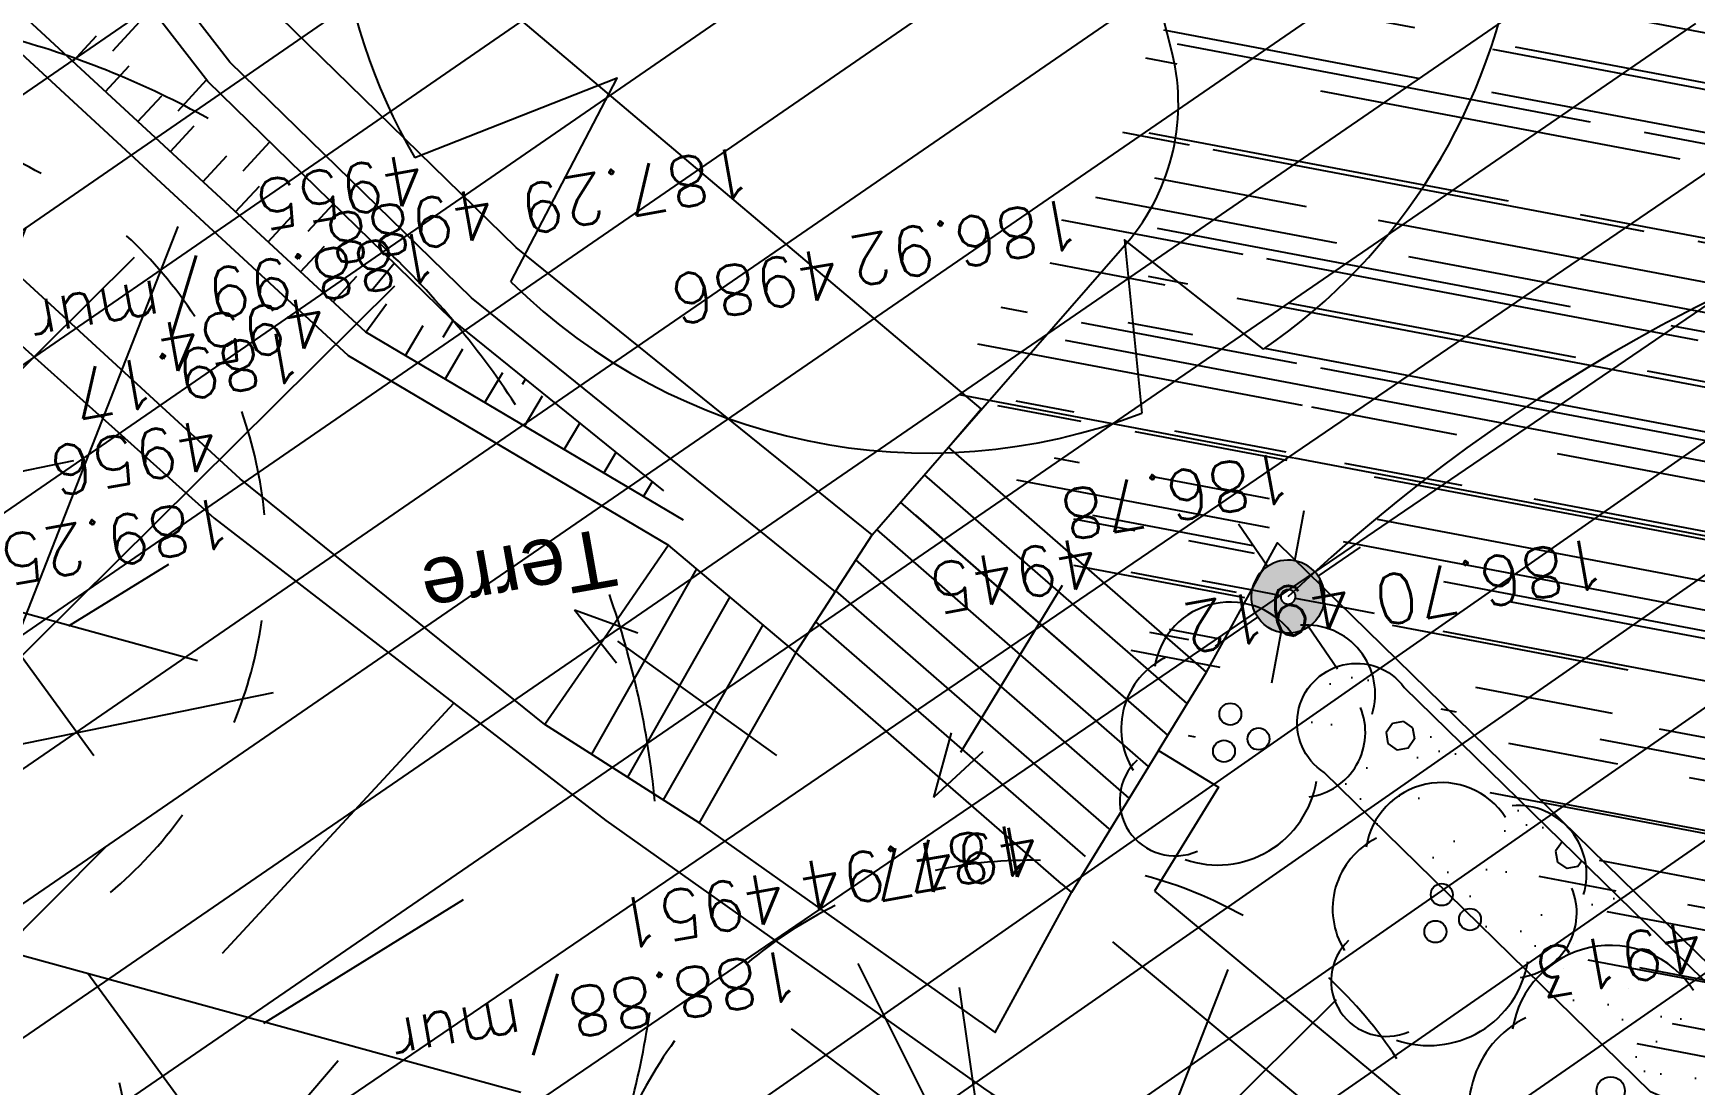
# Model space of a CAD drawing. Extents: x -2313930 to 3286427, y -3858277 to 2572692.
# Drawn here: x 501358 to 512717, y -307768 to -300576 of the extents above; entities that cross this region are included whole.
import ezdxf
from ezdxf.enums import TextEntityAlignment as Align
from ezdxf.lldxf.tags import DXFTag

# ---------------------------------------------------------------- set-up
doc = ezdxf.new("R2010")
doc.units = 0
for name, color, linetype, lineweight in [('_GAZELEC-RESERVATION 2', 132, 'Continuous', 18), ('Fond topo - P', 252, 'Continuous', 50), ('Fond topo - VOI', 252, 'Continuous', 25)]:
    doc.layers.add(name, color=color, linetype=linetype, lineweight=lineweight)
for name, color, linetype in [('Fond topo - BAT_ANN', 252, 'Continuous'), ('Fond topo - CLO_MUR', 252, 'Continuous'), ('Fond topo - TAL', 252, 'Continuous'), ('Fond topo - TAL_HAC', 252, 'Continuous'), ('Fond topo - VEG', 252, 'Continuous'), ('Fond topo - VOI_TXT', 252, 'Continuous'), ('Fond topo - Z_500', 252, 'Continuous'), ('prlm-VRD', 2, 'Continuous'), ('SA - arbre', 252, 'Continuous'), ('SA - arbuste', 252, 'Continuous'), ('SA - béton balayé', 252, 'Continuous'), ('SA - EBC', 252, 'Continuous'), ('SA - ECL-réso', 252, 'Eclairage public'), ('SA - limite revêtement', 252, 'Continuous')]:
    doc.layers.add(name, color=color, linetype=linetype)
for name, color, linetype, plot in [('Fond topo - N', 252, 'Continuous', False), ('Fond topo - NCACHE', 252, 'Continuous', False), ('Fond topo - ZCACHE', 252, 'Continuous', False)]:
    doc.layers.add(name, color=color, linetype=linetype, plot=plot)
doc.styles.add('2000_ARIAL', font='arial.ttf', dxfattribs={"height": 0.400000006})
doc.styles.add('Lignes', font='arial.ttf', dxfattribs={"height": 0.35})
doc.styles.add('SIMPLEX', font='simplex_.ttf', dxfattribs={"height": 1.25})
tags = doc.linetypes.add('Eclairage public', pattern='A,5,-0.25,["ECL",Lignes,S=1,R=0,X=0,Y=-0.18],-1.25', length=6.5).pattern_tags.tags
tags[15:16] = [DXFTag(74, 4), DXFTag(75, 0), DXFTag(340, '0'), DXFTag(46, 0.0), DXFTag(50, 0.0), DXFTag(44, 0.0), DXFTag(45, 0.0)]
tags[4:5] = [DXFTag(74, 4), DXFTag(75, 0), DXFTag(340, '0'), DXFTag(46, 0.0), DXFTag(50, 0.0), DXFTag(44, 0.0), DXFTag(45, 0.0)]
tags = doc.linetypes.add('L16', pattern=[0.37500001490116125, 0.300000011920929, -0.07500000298023224]).pattern_tags.tags
tags[6:7] = [DXFTag(74, 4), DXFTag(75, 0), DXFTag(340, '0'), DXFTag(46, 0.0), DXFTag(50, 0.0), DXFTag(44, 0.0), DXFTag(45, 0.0)]
tags[4:5] = [DXFTag(74, 4), DXFTag(75, 0), DXFTag(340, '0'), DXFTag(46, 0.0), DXFTag(50, 0.0), DXFTag(44, 0.0), DXFTag(45, 0.0)]
tags = doc.linetypes.add('L8', pattern=[0.22500000894069674, 0.1500000059604645, -0.07500000298023224]).pattern_tags.tags
tags[6:7] = [DXFTag(74, 4), DXFTag(75, 0), DXFTag(340, '0'), DXFTag(46, 0.0), DXFTag(50, 0.0), DXFTag(44, 0.0), DXFTag(45, 0.0)]
tags[4:5] = [DXFTag(74, 4), DXFTag(75, 0), DXFTag(340, '0'), DXFTag(46, 0.0), DXFTag(50, 0.0), DXFTag(44, 0.0), DXFTag(45, 0.0)]

# ---------------------------------------------------------------- blocks, each defined once
blk = doc.blocks.new('Candélabre', base_point=(-13.42592592600001, -9.391534390999993))
for points in [[(-13.67592592600001, -9.391534390999993, -1), (-13.17592592600001, -9.391534390999993), (-13.37592592600001, -9.391534390999993, 1), (-13.475925926, -9.391534390999993)], [(-13.67592592600001, -9.391534390999993, -1), (-13.17592592600001, -9.391534390999993), (-13.37592592600001, -9.391534390999993, 1), (-13.475925926, -9.391534390999993)], [(-13.67592592600001, -9.391534390999993), (-13.475925926, -9.391534390999993, 1), (-13.37592592600001, -9.391534390999993), (-13.17592592600001, -9.391534390999993, -1)], [(-13.67592592600001, -9.391534390999993), (-13.475925926, -9.391534390999993, 1), (-13.37592592600001, -9.391534390999993), (-13.17592592600001, -9.391534390999993, -1)]]:
    blk.add_hatch(color=250).paths.add_polyline_path(points)
at = {"linetype": 'Continuous', "flags": 128}
for points in [[(-13.42592592600001, -9.141534390999993), (-13.42592592600001, -8.791534391999988)], [(-13.60270262100001, -9.214757695999992), (-13.850189994, -8.967270322999994)], [(-13.24914923200001, -9.214757696999996), (-13.001661857, -8.96727032199999)], [(-14.02592592600001, -9.391534390999993), (-13.67592592600001, -9.391534390999993)], [(-13.17592592600001, -9.391534390999993), (-12.825925927, -9.391534390999993)], [(-13.85018999600001, -9.815798461), (-13.60270262200001, -9.568311086999998)], [(-13.42592592600001, -9.991534390999988), (-13.42592592600001, -9.641534390999993)], [(-13.00166185800001, -9.815798458999993), (-13.249149231, -9.568311085999994)]]:
    blk.add_lwpolyline(points, dxfattribs=at)
for points in [[(-13.67592592600001, -9.391534390999993), (-13.475925926, -9.391534390999993, -1), (-13.37592592600001, -9.391534390999993), (-13.17592592600001, -9.391534390999993, 1)], [(-13.67592592600001, -9.391534390999993), (-13.475925926, -9.391534390999993, 1), (-13.37592592600001, -9.391534390999993), (-13.17592592600001, -9.391534390999993, -1)]]:
    blk.add_lwpolyline(points, format="xyb", close=True, dxfattribs=at)
blk = doc.blocks.new('ESC01')
at = {"ltscale": 2}
for p, q in [((1.257547, 0.126415), (1.7, 0)), ((1.338104, 0), (0, 0)), ((1.257547, -0.126415), (1.7, 0))]:
    blk.add_line(p, q, dxfattribs=at)
blk = doc.blocks.new('PTOPO')
at = {"layer": 'Fond topo - NCACHE', "style": 'SIMPLEX'}
blk.add_attdef('MAT', text='', height=0.34, dxfattribs=at).set_placement((0.09999999986030161, -0.09999999962747097), align=Align.TOP_LEFT)
at = {"layer": 'Fond topo - ZCACHE', "style": 'SIMPLEX'}
blk.add_attdef('ALT', (0.09999999986030161, 0.09999999962747097), '', height=0.34, dxfattribs=at)
blk = doc.blocks.new('RESINEUX')
at = {"ltscale": 2}
blk.add_line((0.345816302, -0.311129288), (0.385814927, -0.321128944), dxfattribs=at)
blk = doc.blocks.new('VEG12')
at = {"ltscale": 2}
for p, q in [((0.01815258799999997, 0.057406781), (0.100441039, 0.47293725)), ((0.05749608, 0.253444298), (0.145517598, 0.414706841)), ((0.037902722, 0.15845596), (-0.06593155700000003, 0.344147082)), ((-0.158788295, 0.086017079), (-0.245985314, 0.284587218)), ((0.04981112299999996, 0.033821695), (0.391570728, 0.285894318)), ((0.143890955, 0.107467204), (0.230033352, 0.253971609)), ((0.2917471699999999, 0.208620217), (0.392372872, 0.233301274)), ((-0.05229389700000003, 0.02983962500000001), (-0.383643778, 0.204631851)), ((-0.25001839, 0.135126714), (-0.3755999820000001, 0.091127132)), ((0.122915307, -0.02992704099999999), (0.317230371, 0.05540147100000001)), ((0.057557527, -0.01766878999999999), (0.411943876, -0.08413611500000001)), ((-0.05265807700000003, -0.029192154), (-0.412380265, -0.256628677)), ((-0.09359106700000003, -0.049762263), (-0.2956446150000001, -0.04653133200000001)), ((0.184132294, -0.04763066399999999), (0.323120213, -0.192805613)), ((0.01825986499999999, -0.057372749), (0.107637982, -0.4128258760000001)), ((0.02259491799999996, -0.07955337300000001), (0.001649748999999978, -0.36183712)), ((-0.151821475, -0.09483882200000002), (-0.2999525240000001, -0.315936062)), ((0.05371548199999998, -0.188497704), (0.197263789, -0.356749422))]:
    blk.add_line(p, q, dxfattribs=at)
for start, end in [(90, 103.8461539085843), (62.30769199853572, 76.15384597947835), (117.6923078993823, 131.5384619204946), (34.61538499867542, 48.46153799321151), (145.3846149358338, 159.2307690506909), (6.923076979206323, 20.76923090842763), (173.0769230068974, 186.9230769931026), (339.2307689837768, 353.0769230207937), (200.7692310571047, 214.6153850641662), (311.5384620067885, 325.3846150013246), (228.4615380795054, 242.3076921006177), (283.8461540205217, 297.6923080014643), (256.1538460914157, 270)]:
    blk.add_arc((0, 0), 0.496982058, start, end, dxfattribs=at)
blk = doc.blocks.new('A$C1F970F0F')
at = {"layer": 'Fond topo - VEG'}
h = blk.add_hatch(dxfattribs=at)
h.set_pattern_fill('TP146*125', color=256, scale=20.0000003, angle=-10.72360141139323, style=0, pattern_type=2)
h.set_pattern_definition([(190.0656205306617, (9723.865011217798, 14741.65576758174), (-80.98322829873187, -115.938420458084), [7.653668714805024, -192.3463348851949]), (190.0656205306617, (9727.094449965382, 14723.46257951768), (-80.98322829873187, -115.938420458084), [7.653668714805024, -192.3463348851949]), (235.0656205306617, (9716.329145824471, 14740.31809033349), (34.95519020535898, -196.9216375535588), [7.653668714805029, -133.7676900065153]), (235.0656205306617, (9731.477230653072, 14729.73712145306), (34.95519020535898, -196.9216375535588), [7.653668714805029, -133.7676900065153]), (325.0656205306617, (9723.86690608978, 14741.64509261916), (196.9216375535588, 34.95519020535897), [7.65366871480503, -133.7676900065154]), (325.0656205306617, (9713.284042437543, 14726.50768278156), (196.9216375535588, 34.95519020535897), [7.65366871480503, -133.7676900065154]), (280.0656205306616, (9711.946346079854, 14734.04365560993), (115.938420458084, -80.9832282987318), [7.653668714805027, -192.3463348851949]), (280.0656205306616, (9730.139553317651, 14737.2729868866), (115.938420458084, -80.9832282987318), [7.653668714805027, -192.3463348851949]), (190.0656205306617, (9776.048644486367, 14755.90676488784), (-38.74385453074241, -67.8152926639757), [0, -100.0000014999999]), (190.0656205306617, (9785.894230190626, 14745.71059936871), (-38.74385453074241, -67.8152926639757), [0, -100.0000014999999]), (190.0656205306617, (9790.379969267897, 14766.91090921666), (-38.74385453074241, -67.8152926639757), [0, -100.0000014999999]), (190.0656205306617, (9766.093759648, 14796.43671875408), (-38.74385453074241, -67.8152926639757), [0, -100.0000014999999]), (190.0656205306617, (9752.707191492795, 14798.04177309314), (-38.74385453074241, -67.8152926639757), [0, -100.0000014999999]), (190.0656205306617, (9735.58250587077, 14770.61869984811), (-38.74385453074241, -67.8152926639757), [0, -100.0000014999999]), (190.0656205306617, (9741.361700931502, 14760.69603672884), (-38.74385453074241, -67.8152926639757), [0, -100.0000014999999]), (190.0656205306617, (9726.448954533778, 14756.53764197752), (-38.74385453074241, -67.8152926639757), [0, -100.0000014999999]), (190.0656205306617, (9752.541548130255, 14758.96942953157), (-38.74385453074241, -67.8152926639757), [0, -100.0000014999999]), (190.0656205306617, (9747.539348505203, 14780.69556931531), (-44.65150399275127, -68.86394842924214), [0, -110.0000016499999])])
h.paths.add_polyline_path([(3519.757945221638, 3493.094388429207), (3519.757945204309, 3493.094388337701), (3516.076850499543, 3495.815393195217), (3512.725146010657, 3498.933149182107), (3509.745364671743, 3502.40809217381), (3507.175319559125, 3506.196125200694), (3505.047624696889, 3510.249178301111), (3503.389280201152, 3514.515818560309), (3502.221330456257, 3518.941902432926), (3501.558596769021, 3523.471263345277), (3501.409489109782, 3528.046423751927), (3501.77589956002, 3532.60932508403), (3502.653178584882, 3537.102064477069), (3504.030193301664, 3541.467629145776), (3505.889469783822, 3545.650620531793), (3508.207413675349, 3549.597956511942), (3510.954610454918, 3553.259545726209), (3514.096198315122, 3556.588922656113), (3517.592310791794, 3559.543837834847), (3521.398582243209, 3562.086793405771), (3525.466711307941, 3564.185519454109), (3529.745073768407, 3565.81338325661), (3534.179377277858, 3566.949727285034), (3538.713350791291, 3567.580131442525), (3543.289458481511, 3567.696595875583), (3547.849629796027, 3567.297642719111), (3552.335996233906, 3566.388334577573), (3556.691626216797, 3564.980210617484), (3560.861246925776, 3563.091139819458), (3564.791946072639, 3560.745094427573), (3568.433843442916, 3557.971845615441), (3571.740723390665, 3554.806585598563), (3574.670621841465, 3551.289481583897), (3574.670621727083, 3551.289481605559), (3788.444950641866, 3342.177969629219), (4098.545049359801, 3207.356181480076), (4334.284947572279, 3151.74824438996), (4839.10219699384, 3098.948456544999), (4839.10219701117, 3098.948456636505), (4841.878482867033, 3098.41526196993), (4844.611767606599, 3097.693310397119), (4847.289233728962, 3096.785987486664), (4849.898325367351, 3095.697547940728), (4852.426807318124, 3094.433096074899), (4854.862822516327, 3092.998561473708), (4857.194947382415, 3091.400671163016), (4859.412245486566, 3089.646918404287), (4861.504319037023, 3087.745527256357), (4863.461357445851, 3085.7054144679), (4865.274183094133, 3083.536146592145), (4866.934295019593, 3081.247896641969), (4868.433908188446, 3078.851394946099), (4869.765990232845, 3076.357880011335), (4870.924294426949, 3073.779044789), (4871.903388989602, 3071.126982689176), (4872.698682593743, 3068.414130332214), (4873.306445640921, 3065.653209585654), (4873.723828156371, 3062.8571673975), (4873.948872804491, 3060.039115890079), (4873.980524272544, 3057.212269918901), (4873.818634051347, 3054.389885977166), (4873.463961471181, 3051.585199344982), (4872.918169596738, 3048.811362496525), (4872.183817957502, 3046.081383063845), (4871.264350257784, 3043.408063320133), (4870.164078298989, 3040.803939432451), (4868.888161673164, 3038.281223411022), (4867.44258371523, 3035.851745198341), (4865.834123433067, 3033.526897794881), (4864.070323526433, 3031.317583504646), (4862.159455320978, 3029.234162660698), (4860.110479651721, 3027.286405487444), (4857.933005031833, 3025.483445519709), (4855.637242769768, 3023.833738054733), (4853.233958505898, 3022.345019092662), (4850.734422294669, 3021.024269860602), (4848.150355642088, 3019.877683903793), (4845.493876387907, 3018.910638186896), (4842.777441808964, 3018.127667565347), (4320.886205209898, 3072.713255532478), (4073.2118245497, 3131.136380157673), (3743.035964832324, 3274.686478866051)])
at = {"layer": 'SA - béton balayé'}
h = blk.add_hatch(dxfattribs=at)
h.set_pattern_fill('BETON_BALAYE', color=256, scale=49.99999999999999, angle=-10.72360141139323, style=0, pattern_type=2)
h.set_pattern_definition([(349.2763985886067, (-277130161.1279894, -473864756.7787022), (117.3825536141096, 28.65896207176165), [749.9999999999999, -99.99999999999999, 250, -49.99999999999999]), (349.2763985886067, (-277130091.1375459, -473864744.5890418), (-36.75306622226226, 74.64222748057564), [150, -16.5, 299.9999999999999, -37.49999999999999]), (349.2763985886067, (-277130128.6565508, -473864719.6726964), (261.6928111209335, -15.46358973923611), [399.9999999999999, -69.99999999999999, 200, -49.99999999999999])])
edge = h.paths.add_edge_path()
edge.add_line((4573.130290087724, 3163.502218191653), (4572.587388874553, 3138.551197714189))
edge.add_line((4572.587388874553, 3138.551197714189), (4335.959790310385, 3161.627618007976))
edge.add_line((4335.959790310386, 3161.627618007976), (4101.711702543556, 3216.883656783785))
edge.add_line((4101.711702543555, 3216.883656783785), (3794.121073818753, 3350.614405995801))
edge.add_line((3794.121073818752, 3350.614405995801), (3488.001073872328, 3650.057357819608))
edge.add_line((3488.001073872328, 3650.057357819608), (3439.443776489608, 3561.741255544226))
edge.add_line((3439.443776489609, 3561.741255544226), (3263.06660252163, 3715.505841009586))
edge.add_line((3263.06660252163, 3715.505841009587), (3382.031087821121, 3851.965219138008))
edge.add_arc((3273.82032922416, 3950.53184195427), 146.372632037321, 317.6703507273745, 373.4087672985062)
edge.add_line((3416.202902650932, 3984.475180091787), (3274.535089319977, 4543.10055028774))
edge.add_line((3274.535089319977, 4543.100550287741), (4114.862525458211, 4759.238307391579))
edge.add_line((4114.862525458211, 4759.238307391578), (4195.880464718542, 4448.19375310233))
edge.add_arc((5350.090997825002, 4851.219383762675), 1222.551272422988, 199.2481093145573, 237.5753866648528)
edge.add_line((4694.571897263747, 3819.266709212514), (4745.451040933751, 3782.601481191716))
edge.add_line((4745.451040933751, 3782.601481191716), (4573.130290087724, 3163.502218191653))
at = {"layer": 'SA - EBC'}
h = blk.add_hatch(dxfattribs=at)
h.set_pattern_fill('_USER', color=256, scale=74.99999999999999, angle=-325.7236014113932, style=0, pattern_type=0)
h.set_pattern_definition([(34.27639858860678, (-277130161.1279894, -473864756.7787022), (-42.238928459823, 61.97477650275113), [])])
edge = h.paths.add_edge_path()
edge.add_line((5801.470568619522, -3162.013069131843), (4083.559282644929, -3271.123614088357))
edge.add_line((4083.559282644929, -3271.123614088356), (4014.481307725509, -3717.332461968055))
edge.add_line((4014.48130772551, -3717.332461968055), (3135.517961824245, -3810.19300101904))
edge.add_line((3135.517961824245, -3810.19300101904), (2274.245008604417, -3693.648081323564))
edge.add_line((2274.245008604417, -3693.648081323564), (1554.636776175834, -3420.099318784944))
edge.add_arc((2508.775769578408, -2315.674454232369), 1459.498372788833, 157.1868533427094, 229.1754823893534, ccw=False)
edge.add_arc((1966.013830892235, -2087.371785851423), 870.6752834691503, 94.3015183869224, 157.1868533106914, ccw=False)
edge.add_line((1900.708697991695, -1219.149067345796), (2859.239020416566, -1223.495634912559))
edge.add_arc((3100.860739749298, 1265.329539486049), 2500.526305395239, 264.4549516394795, 302.9422754293212)
edge.add_arc((4209.331858878893, -445.3369775435177), 462.1229708170858, 302.9422754305585, 376.8336969250394)
edge.add_arc((2214.122706379954, -1049.006753214115), 2546.655714682971, 16.8336969158998, 38.14703645440247)
edge.add_arc((3041.32627014761, -399.2990096244524), 1494.806919462396, 38.14703657403813, 72.97328584086019)
edge.add_line((3479.031970107599, 1029.988031775616), (2182.437305702805, 1414.38613606858))
edge.add_line((2182.437305702805, 1414.38613606858), (1056.590900019184, 1822.819186472099))
edge.add_arc((1766.412018482452, 3779.442320525911), 2081.398594438606, 212.7495497786225, 250.0603089288685, ccw=False)
edge.add_line((15.86575126143373, 2653.472571668582), (-104.0907319930869, 3091.26353710603))
edge.add_line((-104.0907319930869, 3091.26353710603), (-169.6986146466322, 3639.54836895815))
edge.add_line((-169.6986146466322, 3639.548368958149), (-35.58090533515337, 6158.014854826562))
edge.add_arc((-194.3533792400212, 7143.826589584332), 998.5156357593988, 279.1493507374978, 373.962283499627)
edge.add_arc((2392.201579171132, 7786.918955579627), 1666.786287877102, 172.6269749467245, 193.9622835974407, ccw=False)
edge.add_arc((-45.50651600643437, 8102.354993671941), 791.2455775503726, -7.373025019439765, 16.43829965925021)
edge.add_line((713.3969204091394, 8326.263765657093), (486.7428317772967, 9142.81155059313))
edge.add_line((486.7428317772967, 9142.811550593131), (1338.845530021721, 9564.23852196786))
edge.add_line((1338.845530021721, 9564.23852196786), (1632.623584095551, 8945.24637913095))
edge.add_line((1632.623584095551, 8945.246379130947), (1394.029444699765, 8829.874494032001))
edge.add_line((1394.029444699765, 8829.874494032001), (1731.997733793977, 8131.230781666551))
edge.add_arc((1233.216649704336, 7889.945865525577), 554.0766919865823, -19.640967550384175, 25.815335324856676, ccw=False)
edge.add_line((1755.055695752756, 7703.706797235046), (1558.214479468655, 6807.520788570679))
edge.add_line((1558.214479468655, 6807.52078857068), (1570.021725572625, 6609.158708993335))
edge.add_line((1570.021725572625, 6609.158708993335), (1852.913141606868, 5734.125706863067))
edge.add_line((1852.913141606869, 5734.125706863067), (2726.748207475315, 4020.986816292172))
edge.add_line((2726.748207475315, 4020.986816292172), (3802.352916265851, 4004.947770972833))
edge.add_arc((8355.58168857983, 5950.706307988518), 4951.552134169374, 203.138762427905, 230.8301436200186)
edge.add_arc((13583.66465597079, 12367.85935474512), 13228.79229856088, 230.8301435441083, 233.1638398044412)
edge.add_line((5652.622255943647, 1780.153648245416), (4998.697813068342, 1820.441475819727))
edge.add_line((4998.697813068342, 1820.441475819727), (4863.841220233488, 767.0816613875431))
edge.add_line((4863.841220233488, 767.0816613875434), (5595.355488733695, 631.185878681516))
edge.add_line((5595.355488733695, 631.1858786815158), (5852.747939948536, -2020.707044821664))
edge.add_line((5852.747939948536, -2020.707044821665), (5881.394298709887, -2966.563612924887))
edge.add_line((5881.394298709887, -2966.563612924887), (5801.470568619523, -3162.013069131842))
at = {"layer": 'Fond topo - BAT_ANN', "ltscale": 2, "flags": 128}
for points in [[(3210.806780600868, 3655.560700736976), (3263.06660252163, 3715.505841009587)], [(3439.443776489609, 3561.741255544226), (3263.06660252163, 3715.505841009587)], [(3426.240331292447, 3540.204857264713), (3246.697372553818, 3696.729355708243)], [(3413.036886112613, 3518.668459076706), (3230.328142608197, 3677.952870023546)], [(3413.036886112613, 3518.668459076706), (3240.626417841855, 3668.974894326668)], [(3399.833440950109, 3497.132060980205), (3213.958912514222, 3659.176384556518)], [(3071.598873216933, 3648.473027944191), (3017.747741235975, 3570.388531805902), (2987.090255922393, 3525.934976241291)], [(3386.629995655894, 3475.595662813859), (3199.773618018441, 3638.495956868241)], [(3090.855317136977, 3632.264883204018), (3018.929702251825, 3505.648330590399)], [(3113.496967346335, 3613.207410824014), (3043.503020178645, 3489.991331240798)], [(3372.974162932891, 3454.453653375166), (3186.109168008612, 3617.361460077341)], [(3136.138617573022, 3594.149938535516), (3068.076338076355, 3474.334331612346)], [(3356.604933021927, 3435.677167873481), (3172.444717958578, 3596.226963199269)], [(3158.780267891215, 3575.09246622969), (3092.649656043381, 3458.677332349918)], [(3340.235702984799, 3416.900682206114), (3158.780267891215, 3575.09246622969)], [(3406.640671820844, 3508.235468780668), (3439.443776489609, 3561.741255544226)]]:
    blk.add_lwpolyline(points, dxfattribs=at)
at = {"layer": 'Fond topo - CLO_MUR', "ltscale": 2, "flags": 128}
for points in [[(3210.806780600868, 3655.560700736976), (2967.47607868367, 3852.247976098117), (2806.124080487538, 4009.722052395067), (2483.105938503675, 4426.406660257979), (2293.115390969659, 4788.92082265986), (2078.790872079524, 5309.014267923731), (2007.53972659059, 5290.836340538137)], [(3185.690594999554, 3616.714062519209), (2936.886427587082, 3817.825609500645), (2771.71810132509, 3979.024292373781), (2444.253974394841, 4401.444099320484), (2251.39051342329, 4769.439965430745), (2051.473408426969, 5254.571467959324), (2018.911219276944, 5246.264048859436)], [(3158.780267891215, 3575.09246622969), (3071.598873216933, 3648.473027944191)], [(3158.780267891215, 3575.09246622969), (3210.806780600868, 3655.560700736976)], [(3092.649656043381, 3458.677332349918), (2987.090255887735, 3525.93497605828)], [(3406.640671820844, 3508.235468780668), (3347.019660036671, 3410.986468454511)], [(3406.640671820844, 3508.235468780668), (3447.562384727644, 3483.147355457923), (3403.882106684236, 3411.899598385219)], [(3285.261327778471, 3322.287435242784), (3092.649656043381, 3458.677332349918)], [(3285.261327778471, 3322.287435242784), (3295.054661664553, 3315.352695634207), (3347.019660036671, 3410.986468454511)], [(3340.235702984799, 3416.900682206114), (3347.019660036671, 3410.986468454511)], [(3403.882106684236, 3411.899598385219), (3638.32861671519, 3216.666688608407), (3802.474541344576, 3110.733236055617), (4165.402353153525, 3017.702395749285), (4661.953358642932, 2987.696458224711), (4863.585551100348, 2975.512084517411), (4861.775990644893, 2945.566709191189)]]:
    blk.add_lwpolyline(points, dxfattribs=at)
at = {"layer": 'Fond topo - CLO_MUR', "linetype": 'L8', "ltscale": 2, "flags": 128}
blk.add_lwpolyline([(3375.085925823509, 3377.319546554006), (3611.63195047487, 3180.338288114491), (3780.034951767066, 3071.657482371819), (3975.98775753637, 2972.256559574312)], dxfattribs=at)
at = {"layer": 'Fond topo - TAL', "linetype": 'L8', "ltscale": 2, "flags": 128}
blk.add_lwpolyline([(3068.46633406724, 3685.751229576934), (2923.586579172582, 3802.859362907181), (2756.758979975642, 3965.677440140445), (2427.361816069531, 4390.590812116205), (2233.249262345834, 4760.970027264518), (2039.596250322285, 5230.900685447556), (2013.211437483017, 5224.169267948493), (1971.530552636766, 5263.368652612423), (1862.517178697448, 5605.352517300847)], dxfattribs=at)
at = {"layer": 'Fond topo - TAL', "ltscale": 2, "flags": 128}
blk.add_lwpolyline([(3081.791728488739, 3665.680750370193), (2864.608810588767, 3794.327295501594), (2019.256500840869, 4575.692206448699), (1602.661694028152, 5018.796858064138), (1518.349509915227, 5296.29941605996), (1484.442930449464, 5498.940167417768)], dxfattribs=at)
at = {"layer": 'Fond topo - TAL', "linetype": 'L8', "ltscale": 2, "flags": 128}
blk.add_lwpolyline([(1648.476071099158, 4701.044742868301), (1893.836695455289, 4444.173057774624), (2760.977628470978, 3666.99480532285), (3028.826082149247, 3460.239980397087), (3286.899550296483, 3277.195127444467, 0.171233238763422), (3472.041498058922, 3224.408252583907, -0.137285581872792), (3581.59565091623, 3200.893260052817), (3809.656691272578, 2997.558123048317), (3923.665475203653, 2946.706003644211)], format="xyb", dxfattribs=at)
at = {"layer": 'Fond topo - TAL_HAC', "ltscale": 2}
for p, q in [((2691.807269342263, 3986.730763986511), (2718.255918372318, 4015.345341229289)), ((2664.3937898881, 3979.387405928679), (2680.684212654654, 3997.011881334373)), ((2686.639903297976, 3958.825171415965), (2702.930326029872, 3976.449646638648)), ((2736.299496121809, 3945.606294873908), (2755.888861546003, 3966.799869307832)), ((2708.886016725181, 3938.262936994756), (2725.176439399542, 3955.88741203876)), ((2731.132130117729, 3917.700702390535), (2747.422552861406, 3935.325177800563)), ((2780.791722941562, 3904.48182584848), (2799.131411308437, 3924.323384589209)), ((2753.378243544934, 3897.138467969326), (2769.668666236624, 3914.762943104837)), ((2775.62435695481, 3876.576233456612), (2791.91477962917, 3894.200708500617)), ((2797.870470359139, 3856.013999039737), (2814.160893091034, 3873.63847426242)), ((2825.283949870149, 3863.357356897228), (2842.506731517117, 3881.990543707691)), ((2820.116583786344, 3835.451764618528), (2836.407006557758, 3853.076239549365)), ((2868.80141347071, 3823.042743490519), (2884.07265558593, 3841.423611911031)), ((2842.362697161562, 3814.889529922802), (2858.653119984963, 3832.514005128157)), ((2864.608810588767, 3794.327295501594), (2878.949706892687, 3813.571481391019)), ((2891.756675361272, 3778.24647734169), (2903.988101474206, 3798.89574402787)), ((2917.562033814706, 3790.855334956582), (2924.320921576078, 3802.265784738256)), ((2918.904540065147, 3762.165659194784), (2931.135966155205, 3782.814925885295)), ((2946.052404728816, 3746.084840960705), (2958.283830950586, 3766.734107721059)), ((2971.857763273756, 3758.693698558267), (2973.919610740731, 3762.174538634206)), ((2973.200269501322, 3730.004022800801), (2985.431695614255, 3750.65328948698)), ((3000.348134296702, 3713.923204636565), (3011.118627695676, 3732.106104017045)), ((3027.49599901236, 3697.842386677003), (3035.917972326528, 3712.060480908436)), ((3054.643863693359, 3681.761568534429), (3060.717316894987, 3692.014858096007)), ((2766.78473328276, 3369.542508590715), (2924.803827539251, 3540.535769750028)), ((2552.358997923192, 3306.847702878934), (2687.740197863417, 3442.994427574823)), ((2720.76588640096, 3150.408914370014), (2845.829268609909, 3296.090589244915))]:
    blk.add_line(p, q, dxfattribs=at)
at = {"layer": 'Fond topo - VEG', "linetype": 'L8', "ltscale": 2, "flags": 128}
blk.add_lwpolyline([(3519.757945221638, 3493.094388429207, -1.1937706658714), (3574.670621727083, 3551.289481605559), (3788.444950641866, 3342.177969629219), (4098.545049359801, 3207.356181480076), (4334.284947572279, 3151.74824438996), (4839.10219699384, 3098.948456544999, -0.8168456040444498), (4842.777441808964, 3018.127667565347), (4320.886205209898, 3072.713255532478), (4073.2118245497, 3131.136380157673), (3743.035964832324, 3274.686478866051)], format="xyb", close=True, dxfattribs=at)
at = {"layer": 'Fond topo - VOI', "linetype": 'L16', "ltscale": 2, "flags": 128}
for points in [[(1464.717157387697, 5495.639580138815), (1498.837209381019, 5291.723022075204), (1584.885560658633, 5008.506096319457), (2005.165851453486, 4561.481436586673), (2852.591046706149, 3778.200543105145), (3071.598873216933, 3648.473027944191)], [(3439.443776489609, 3561.741255544226), (3488.001073872328, 3650.057357819608), (3794.121073818752, 3350.614405995801), (4101.711702543555, 3216.883656783785), (4335.959790310386, 3161.627618007976), (4522.738766709239, 3142.092052524791)]]:
    blk.add_lwpolyline(points, dxfattribs=at)
at = {"layer": 'Fond topo - VOI', "linetype": 'L8', "ltscale": 2, "flags": 128}
blk.add_lwpolyline([(3263.06660252163, 3715.505841009587), (3285.307576581867, 3741.786778505673), (3203.283475190866, 3811.201955087305), (2888.436678715389, 4077.649809826021), (2620.845431336551, 4399.237204472861), (2384.638580266579, 4840.694237244066), (2158.422420939783, 5324.927421112571), (2078.79087217103, 5309.014267906402)], dxfattribs=at)
at = {"layer": 'Fond topo - VOI', "linetype": 'L16', "ltscale": 2, "flags": 128}
blk.add_lwpolyline([(2987.090255887735, 3525.93497605828), (2778.771690985974, 3693.824894364961), (1920.458931361637, 4483.244150666394), (1739.378929368471, 4662.191092956335), (1547.087246993569, 4825.52897472625, 0.006613177661415453), (1566.221531503088, 4729.05661493679, 0.0253330758707247), (1572.817973495041, 4704.227986633317, 0.0108239182364817), (1678.81001846685, 4396.774028150211, 0.0154671533395052), (1764.198655707288, 4185.787397135205, 0.008576348943051731), (1882.645658717033, 3929.312283425553, 0.01028033573557607), (1989.460137957958, 3719.219452988883, 0.01106412546931602), (2075.120058173796, 3567.168406023353, 0.01276571990151378), (2155.559066897506, 3439.066135894078, 0.02852594718343021), (2262.119649222697, 3296.916511789957, 0.02727313298894189), (2389.426971177748, 3161.580198370903, 0.02090956724912697), (2508.122789435383, 3057.557199478523, -0.007088603211397751), (2866.451620112523, 2760.622745821428, -0.01193470594219347), (3066.402775042653, 2581.675054487797, -0.00729741006515078), (3381.893297893625, 2276.680049208291), (3780.922905691493, 1773.423919905976), (3898.039086804947, 1615.372682788266), (4174.519084710243, 1187.402733783909), (4241.50575886574, 689.604471750609)], format="xyb", dxfattribs=at)
at = {"layer": 'SA - arbre', "ltscale": 3.900000095367432, "elevation": 9.999999999999998e-08, "flags": 128}
for points in [[(2963.942979660388, 3828.607764040693), (3036.417253175428, 3967.929103456164), (2898.231986242139, 3913.420437396495)], [(3478.396302343286, 3782.641409469996), (3383.375086498873, 3857.377337330356), (3395.235959802113, 3738.846958215006)]]:
    blk.add_lwpolyline(points, dxfattribs=at)
at = {"layer": 'SA - arbre', "ltscale": 3.900000095367432}
for start, end in [(114.6790985122949, 210.1704842050026), (304.4232597397967, 352.1717179394186), (225.365112554562, 291.1217116515231)]:
    blk.add_arc((3249.021657574172, 4117.343073650815), 405.7559995999999, start, end, dxfattribs=at)
at = {"layer": 'SA - arbuste'}
for centre in [(3455.727792562993, 3533.017214332913), (3475.020769520103, 3516.042722384442), (3451.384532624846, 3507.657444536743), (3600.254033980118, 3409.562096239249), (3619.547010937228, 3392.587604290778), (3595.910774041971, 3384.202326443079)]:
    blk.add_circle(centre, 7.5, dxfattribs=at)
at = {"layer": 'SA - arbuste', "ltscale": 1.299999952316284}
blk.add_circle((3715.741879178404, 3275.258429908435), 9.749999999999998, dxfattribs=at)
at = {"layer": 'SA - arbuste', "ltscale": 0.800000011920929}
for centre, radius, start, end in [((3455.587920672761, 3557.51162235636), 52.09335999999999, 32.90494436753904, 171.1222226947237), ((3507.595457391816, 3546.797072834682), 47.1596, 342.9842594908044, 94.63470455183064), ((3435.091629621078, 3523.203770790347), 53.97568, 116.3248627154267, 211.8320556568809), ((3503.42897704158, 3520.543285528425), 44.59584, 277.883133562608, 22.28760127864609), ((3417.987522063099, 3473.970802229087), 37.90984, 133.2696688948049, 293.7521364194179), ((3447.026529704616, 3498.207295031148), 68.40896, 251.0377365927819, 350.7437825594993), ((3600.114162089886, 3434.056504262696), 52.09335999999999, 32.90494436753904, 171.1222226947237), ((3652.121698808941, 3423.341954741018), 47.1596, 342.9842594908044, 94.63470455183064), ((3579.617871038203, 3399.748652696683), 53.97568, 116.3248627154267, 211.8320556568809), ((3647.955218458706, 3397.088167434761), 44.59584, 277.883133562608, 22.28760127864609), ((3562.513763480224, 3350.515684135423), 37.90984, 133.2696686351559, 293.7521364194179), ((3715.560045744048, 3307.101160372486), 67.72136799999998, 32.90494450850222, 171.1222226413906), ((3591.552771121741, 3374.752176937484), 68.40896, 251.0377365927819, 350.7437825594993), ((3688.91486736473, 3262.500953272615), 70.16838399999999, 116.3248625351638, 211.8320555727817)]:
    blk.add_arc(centre, radius, start, end, dxfattribs=at)
at = {"layer": 'SA - ECL-réso', "ltscale": 0.75, "elevation": 9.999999999999998e-08, "flags": 128}
blk.add_lwpolyline([(4211.594348059567, 8772.167149153966), (4211.742566942583, 8772.23947841391), (4458.098792356445, 8892.458806755378, -0.3350513344847375), (4584.328483363927, 8847.803473250202), (4616.809952052048, 8808.599022837241), (5042.739307290758, 8294.511237273231), (5065.860419526081, 8087.691896436278, 0.1072676414993963), (6079.62296544096, 7441.030052417758, 0.2368363260151426), (6098.936805357072, 6241.185489291573, 0.1580303819712795), (6250.104878546203, 5203.553497180955, 0.3075812875445359), (5573.995894290247, 4399.350074270247, -0.71596019287391), (4660.231672516651, 3896.44953452052, 0.2668949414258047), (3495.140036089631, 3613.301397804965)], format="xyb", dxfattribs=at)
at = {"layer": 'SA - limite revêtement', "elevation": 9.999999999999998e-08, "flags": 128}
blk.add_lwpolyline([(3263.06660252163, 3715.505841009587), (3382.031087821121, 3851.965219138007, 0.2481160213230404), (3416.202902650932, 3984.475180091787), (3273.380665165792, 4547.588865149924)], format="xyb", dxfattribs=at)
at = {"layer": 'Fond topo - BAT_ANN', "ltscale": 2, "xscale": 99.99999999999999, "yscale": 99.99999999999999, "zscale": 99.99999999999999}
for p, rotation in [((3340.882752256503, 3621.307834378993), 238.7813789656845), ((3145.492303277486, 3504.794912009501), 144.2973869560519)]:
    blk.add_blockref('ESC01', p, dxfattribs=dict(at, rotation=rotation))
at = {"layer": 'Fond topo - P', "ltscale": 2}
ref = blk.add_blockref('PTOPO', (2967.47607868367, 3852.247976098117), dxfattribs=dict(at, xscale=99.99999999999994, yscale=99.99999999999994, zscale=99.99999999999994, rotation=190.0656205306617))
ref.add_attrib('MAT', '4988', dxfattribs={"layer": 'Fond topo - N', "color": 0, "ltscale": 2, "height": 33.99999999999999, "rotation": 190.0656204987762, "style": 'SIMPLEX'}).set_placement((2955.882236874647, 3860.346298844143), align=Align.TOP_LEFT)
ref.add_attrib('ALT', '187.29', (3125.537011574492, 3921.905606845868), dxfattribs={"layer": 'Fond topo - Z_500', "color": 0, "ltscale": 2, "height": 33.99999999999999, "rotation": 190.0656204987762, "style": 'SIMPLEX'})
ref = blk.add_blockref('PTOPO', (2919.500619774805, 3875.65551887256), dxfattribs=dict(at, xscale=99.99999999999999, yscale=99.99999999999999, zscale=99.99999999999999, rotation=190.0656205306616))
ref.add_attrib('MAT', '4955', dxfattribs={"layer": 'Fond topo - N', "color": 0, "ltscale": 2, "height": 33.99999999999999, "rotation": 190.0656204987762, "style": 'SIMPLEX'}).set_placement((2907.906777942905, 3883.753841622919), align=Align.TOP_LEFT)
ref.add_attrib('ALT', '188.99/mur', (2911.402297028778, 3864.061677063537), dxfattribs={"layer": 'Fond topo - Z_500', "color": 0, "ltscale": 2, "height": 33.99999999999999, "rotation": 190.0656204987762, "style": 'SIMPLEX'})
ref = blk.add_blockref('PTOPO', (3203.283475190866, 3811.201955087305), dxfattribs=dict(at, xscale=99.99999999999994, yscale=99.99999999999994, zscale=99.99999999999994, rotation=190.0656205306617))
ref.add_attrib('MAT', '4986', dxfattribs={"layer": 'Fond topo - N', "color": 0, "ltscale": 2, "height": 33.99999999999999, "rotation": 190.0656204987762, "style": 'SIMPLEX'}).set_placement((3191.689633358967, 3819.300277837663), align=Align.TOP_LEFT)
ref.add_attrib('ALT', '186.92', (3350.491950109026, 3886.532412314494), dxfattribs={"layer": 'Fond topo - Z_500', "color": 0, "ltscale": 2, "height": 33.99999999999999, "rotation": 190.0656204987762, "style": 'SIMPLEX'})
ref = blk.add_blockref('PTOPO', (2852.591046706149, 3778.200543105145), dxfattribs=dict(at, xscale=99.99999999999994, yscale=99.99999999999994, zscale=99.99999999999994, rotation=190.0656205306617))
ref.add_attrib('MAT', '4954', dxfattribs={"layer": 'Fond topo - N', "color": 0, "ltscale": 2, "height": 33.99999999999999, "rotation": 190.0656204987762, "style": 'SIMPLEX'}).set_placement((2840.997204874249, 3786.298865855504), align=Align.TOP_LEFT)
ref.add_attrib('ALT', '189.17', (2818.941483610837, 3795.795287602373), dxfattribs={"layer": 'Fond topo - Z_500', "color": 0, "ltscale": 2, "height": 33.99999999999999, "rotation": 190.0656204987762, "style": 'SIMPLEX'})
ref = blk.add_blockref('PTOPO', (2778.771690985974, 3693.824894364961), dxfattribs=dict(at, xscale=99.99999999999994, yscale=99.99999999999994, zscale=99.99999999999994, rotation=190.0656205306617))
ref.add_attrib('MAT', '4956', dxfattribs={"layer": 'Fond topo - N', "color": 0, "ltscale": 2, "height": 33.99999999999999, "rotation": 190.0656204987762, "style": 'SIMPLEX'}).set_placement((2767.177849154074, 3701.923217115319), align=Align.TOP_LEFT)
ref.add_attrib('ALT', '189.25', (2770.673368262824, 3682.231052551605), dxfattribs={"layer": 'Fond topo - Z_500', "color": 0, "ltscale": 2, "height": 33.99999999999999, "rotation": 190.0656204987762, "style": 'SIMPLEX'})
ref = blk.add_blockref('PTOPO', (3380.166391611587, 3613.380400720162), dxfattribs=dict(at, xscale=99.99999999999994, yscale=99.99999999999994, zscale=99.99999999999994, rotation=190.0656205306617))
ref.add_attrib('MAT', '4945', dxfattribs={"layer": 'Fond topo - N', "color": 0, "ltscale": 2, "height": 33.99999999999999, "rotation": 190.0656204987762, "style": 'SIMPLEX'}).set_placement((3368.572549802564, 3621.478723466189), align=Align.TOP_LEFT)
ref.add_attrib('ALT', '186.78', (3495.423504979597, 3713.027440410912), dxfattribs={"layer": 'Fond topo - Z_500', "color": 0, "ltscale": 2, "height": 33.99999999999999, "rotation": 190.0656204987762, "style": 'SIMPLEX'})
ref = blk.add_blockref('PTOPO', (3553.172008647044, 3586.307922902373), dxfattribs=dict(at, xscale=99.99999999999994, yscale=99.99999999999994, zscale=99.99999999999994, rotation=190.0656205306617))
ref.add_attrib('MAT', '4912', dxfattribs={"layer": 'Fond topo - N', "color": 0, "ltscale": 2, "height": 33.99999999999999, "rotation": 190.0656204987762, "style": 'SIMPLEX'}).set_placement((3541.578166815144, 3594.406245652732), align=Align.TOP_LEFT)
ref.add_attrib('ALT', '186.70', (3709.552235831746, 3654.308773940406), dxfattribs={"layer": 'Fond topo - Z_500', "color": 0, "ltscale": 2, "height": 33.99999999999999, "rotation": 190.0656204987762, "style": 'SIMPLEX'})
ref = blk.add_blockref('PTOPO', (3340.235702984799, 3416.900682206114), dxfattribs=dict(at, xscale=99.99999999999994, yscale=99.99999999999994, zscale=99.99999999999994, rotation=190.0656205306617))
ref.add_attrib('MAT', '4947', dxfattribs={"layer": 'Fond topo - N', "color": 0, "ltscale": 2, "height": 33.99999999999999, "rotation": 190.0656204987762, "style": 'SIMPLEX'}).set_placement((3328.6418611529, 3424.999004956473), align=Align.TOP_LEFT)
ref.add_attrib('ALT', '187.94', (3316.718795721729, 3458.894755046821), dxfattribs={"layer": 'Fond topo - Z_500', "color": 0, "ltscale": 2, "height": 33.99999999999999, "rotation": 190.0656204987762, "style": 'SIMPLEX'})
ref = blk.add_blockref('PTOPO', (3166.53265785879, 3384.250651487342), dxfattribs=dict(at, xscale=99.99999999999999, yscale=99.99999999999999, zscale=99.99999999999999, rotation=190.0656205306616))
ref.add_attrib('MAT', '4951', dxfattribs={"layer": 'Fond topo - N', "color": 0, "ltscale": 2, "height": 33.99999999999999, "rotation": 190.0656204987762, "style": 'SIMPLEX'}).set_placement((3154.93881602689, 3392.348974237701), align=Align.TOP_LEFT)
ref.add_attrib('ALT', '188.88/mur', (3158.434335112763, 3372.656809678319), dxfattribs={"layer": 'Fond topo - Z_500', "color": 0, "ltscale": 2, "height": 33.99999999999999, "rotation": 190.0656204987762, "style": 'SIMPLEX'})
ref = blk.add_blockref('PTOPO', (3794.121073818752, 3350.614405995801), dxfattribs=dict(at, xscale=99.99999999999994, yscale=99.99999999999994, zscale=99.99999999999994, rotation=190.0656205306617))
ref.add_attrib('MAT', '4913', dxfattribs={"layer": 'Fond topo - N', "color": 0, "ltscale": 2, "height": 33.99999999999999, "rotation": 190.0656204987762, "style": 'SIMPLEX'}).set_placement((3782.527231986853, 3358.71272874616), align=Align.TOP_LEFT)
ref.add_attrib('ALT', '186.61', (3936.339656012238, 3417.629771611274), dxfattribs={"layer": 'Fond topo - Z_500', "color": 0, "ltscale": 2, "height": 33.99999999999999, "rotation": 190.0656204987762, "style": 'SIMPLEX'})
at = {"layer": 'Fond topo - VEG', "ltscale": 2, "zscale": 99.99999999999997}
for name, p, xscale, yscale, rotation in [('VEG12', (2464.914581800916, 3415.955529607833), 1207.68, 1207.68, 192.432705982593), ('VEG12', (2496.722417567884, 3640.527035784329), 603.8399999999999, 603.8399999999999, 192.432705982593), ('VEG12', (3318.508563064214, 3132.95532671826), 603.8399999999999, 603.8399999999999, 192.432705982593), ('RESINEUX', (2582.628404159863, 2793.257035104913), 997.2781133949251, 997.2781133949251, 116.6488402594871)]:
    blk.add_blockref(name, p, dxfattribs=dict(at, xscale=xscale, yscale=yscale, rotation=rotation))
at = {"layer": 'SA - ECL-réso', "linetype": 'ByBlock', "xscale": 99.99999999999999, "yscale": 99.99999999999999, "zscale": 99.99999999999999, "rotation": 349.2763985886067}
blk.add_blockref('Candélabre', (3495.140036089631, 3613.301397804965), dxfattribs=at)
at = {"layer": 'Fond topo - VOI_TXT', "style": '2000_ARIAL'}
blk.add_text('Terre', height=39.99999999999999, rotation=190.0656205035111, dxfattribs=at).set_placement((3031.452466464298, 3660.661142453633))

msp = doc.modelspace()

# ---------------------------------------------------------------- linework, layer by layer
at = {"layer": '_GAZELEC-RESERVATION 2'}
msp.add_circle((486248.4803309143, -227485.9628347494), 2800178.148749841, dxfattribs=at)

# ---------------------------------------------------------------- block references
at = {"layer": 'prlm-VRD', "xscale": 10, "yscale": 10, "zscale": 10}
msp.add_blockref('A$C1F970F0F', (474984.297679401, -340562.691042779), dxfattribs=at)

doc.saveas('drawing.dxf')
